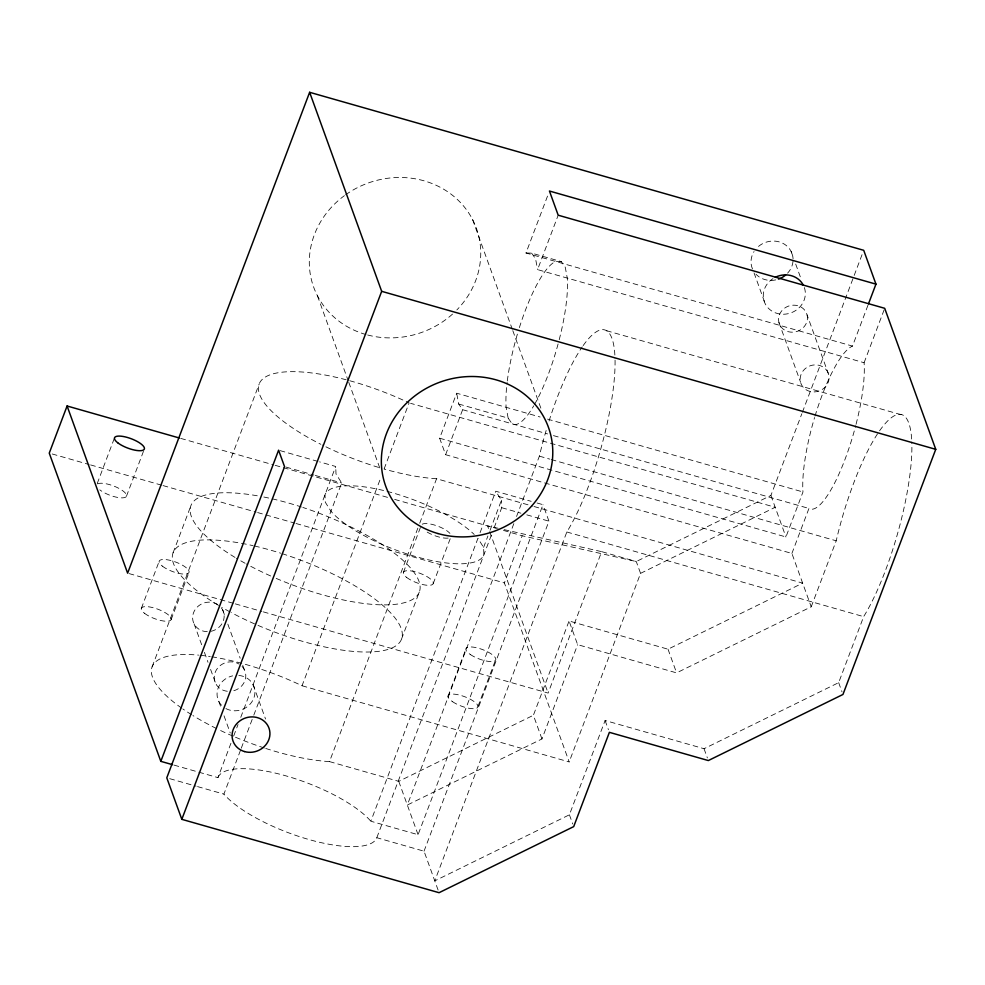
<?xml version="1.0" encoding="UTF-8"?>
<svg xmlns="http://www.w3.org/2000/svg" width="985" height="985" viewBox="0 0 985 985"><rect width="100%" height="100%" fill="white"/><g stroke="black" fill="none" stroke-linecap="round" stroke-linejoin="round"><path stroke-width="0.74" stroke-dasharray="4.92 3.69" d="M97.244 483.487L114.543 437.771M126.486 496.181L144.327 449.037M141.372 608.311L159.213 561.167M173.089 552.782L190.942 505.637M152.121 666.845L259.19 383.99M171.156 619.577L188.997 572.433M174 765.099L217.931 777.633L231.524 741.73M233.691 735.992L238.038 724.504M240.759 717.326L335.713 466.484L319.596 461.879M438.103 890.071L424.03 851.188L376.812 837.718A84.932 26.62 20.7 0 1 308.896 839.515A84.932 26.62 20.7 0 1 223.903 794.119L240.746 749.597M241.288 748.169L253.256 716.575M253.798 715.147L341.672 482.958L335.996 473.945L335.713 466.484M211.763 656.786A116.784 36.593 20.7 0 1 302.038 685.757L380.85 477.565M384.113 468.946L409.107 402.89A116.784 36.593 20.7 0 0 267.698 375.79A116.784 36.593 20.7 0 0 320.815 444.297M533.993 506.512L802.652 583.132L668.015 649.201L569.071 620.981L577.641 644.658L676.584 672.878L811.221 606.797L791.903 553.447L445.614 454.701L439.642 438.214L456.671 393.212L540.112 417.012M265.753 748.465A116.784 36.593 20.7 0 0 329.495 761.602L419.167 524.685M419.721 523.244L436.564 478.735L532.516 506.093M445.614 454.701L462.642 409.698L458.69 404.022L456.671 393.212M403.419 572.371L421.26 525.227M867.957 305.264L852.493 346.104L525.99 252.997L548.374 193.848M856.051 424.313A84.932 20.944 -74.1 0 0 864.091 362.726L537.588 269.619L558.187 215.198M401.486 639.166L419.327 592.022A122.091 38.255 20.7 0 0 302.838 507.447M433.203 583.637L451.056 536.493M537.084 503.003L542.981 504.689L418.071 834.701L370.84 821.231L477.922 538.364L483.598 547.377L483.881 554.851A84.932 26.62 20.7 0 1 415.965 556.648A84.932 26.62 20.7 0 1 330.972 511.252L325.296 502.239L325.001 494.765A84.932 26.62 20.7 0 1 385.591 490.998M480.077 532.651L495.763 491.232L531.174 501.328M483.598 547.377L487.92 535.951M490.087 530.238L501.439 500.232L495.763 491.232M376.812 837.718L491.453 534.855M494.162 527.714L501.722 507.706L501.439 500.232M447.978 696.407L465.831 649.263M513.838 523.638L407.322 805.028L541.959 738.947L577.641 644.658M516.559 516.46L539.374 456.154A116.784 28.799 -74.1 0 1 546.823 428.216M302.038 685.757L569.182 761.934L504.382 582.923L522.222 535.778L636.273 561.524L770.91 495.455L801.839 413.737M477.971 706.405L495.824 659.261M424.03 851.188L548.953 521.176L542.981 504.689M615.059 360.19A116.784 28.799 -74.1 0 1 566.831 531.998L434.779 880.861L569.404 814.792L605.098 720.503L704.041 748.711L838.666 682.642L863.648 616.635A116.784 28.799 -74.1 0 0 911.802 442.006M541.959 738.947L533.39 715.27L569.071 620.981M263.352 611.882L548.116 693.083L601.65 551.649L636.273 561.524L640.558 573.356L569.182 761.934M802.381 412.296L863.155 251.741M439.642 438.214L785.944 536.96L802.972 491.971A84.932 20.944 -74.1 0 1 814.583 417.517M791.903 553.447L808.944 508.445A84.932 20.944 -74.1 0 0 855.682 425.742M864.091 362.726L884.702 308.305M811.221 606.797L836.203 540.802A116.784 28.799 -74.1 0 1 881.637 427.97A116.784 28.799 -74.1 0 1 911.741 440.64M640.558 573.356L775.195 507.287L410.585 403.321M329.495 761.602L398.753 781.351L533.39 715.27M525.99 252.997L531.617 253.133L561.302 261.604L565.267 267.28L567.274 278.09A84.932 20.944 -74.1 0 1 558.483 342.546M561.302 261.604L555.675 261.456A84.932 20.944 -74.1 0 0 519.046 328.67M498.102 528.268L487.6 525.904L489.163 530.226M504.098 529.622L601.65 551.649M606.551 330.701L903.38 415.35M547.5 419.117L802.972 491.971M458.69 404.022L508.161 418.132L512.114 423.809A84.932 20.944 -74.1 0 0 533.747 405.795M462.642 409.698L547.562 433.917M553.459 435.604L808.944 508.445M539.374 456.154L549.716 459.108M551.194 459.527L836.203 540.802M501.722 507.706L520.905 513.185M526.815 514.86L548.953 521.176M566.831 531.998L863.648 616.635M280.06 450.613L318.143 461.473M286.032 467.087L313.858 475.029M315.323 475.447L341.672 482.958M180.698 438.387L273.658 464.895M275.135 465.314L388.743 497.708M394.64 499.395L496.255 528.366M503.47 530.423L522.222 535.778M52.205 453.974L89.142 464.514M90.62 464.932L161.552 485.162M163.03 485.58L256.125 512.126M257.602 512.545L294.552 523.084M296.029 523.503L504.382 582.923M129.084 573.59L233.851 603.46M235.316 603.879L261.875 611.463M169.715 778.667L196.077 786.178M197.542 786.596L223.903 794.119M531.617 253.133L535.581 258.809L537.588 269.619M791.103 251.384L793.651 258.439M795.695 264.078L800.793 278.176M807.097 314.966A14.59 13.371 -19.9 0 1 788.751 331.81A14.59 13.371 -19.9 0 1 783.186 309.302A14.59 13.371 -19.9 0 1 807.097 314.966L828.717 374.669A14.59 13.371 -19.9 0 1 810.359 391.525A14.59 13.371 -19.9 0 1 804.807 369.006A14.59 13.371 -19.9 0 1 828.717 374.669M778.926 322.427L800.534 382.131M754.042 272.894L765.271 303.909M770.91 495.455L785.944 536.96M838.666 682.642L842.003 691.852M668.015 649.201L676.584 672.878M704.041 748.711L707.378 757.921M472.603 219.606L512.286 329.212M512.803 330.652L542.045 411.422M605.098 720.503L608.434 729.7M489.68 531.666L548.116 693.083M569.404 814.792L572.741 823.989M317.429 295.759L348.234 380.85M348.764 382.291L380.604 470.264M398.753 781.351L418.071 834.701M253.12 684.686L265.556 719.038M222.684 609.887L225.257 617.004M227.83 624.108L240.18 658.226M242.753 665.331L244.292 669.603M194.119 623.911L201.839 645.237M204.412 652.341L208.02 662.289M210.593 669.406L215.74 683.615M218.842 701.505L221.44 708.658M224.026 715.812L230.244 733M508.161 418.132L506.142 407.322A84.932 20.944 -74.1 0 1 507.127 382.439M815.014 416.113A84.932 20.944 -74.1 0 1 852.493 346.104M558.089 343.974A84.932 20.944 -74.1 0 1 534.412 404.638M507.3 380.986A84.932 20.944 -74.1 0 1 518.184 331.465M217.931 777.633A84.932 26.62 20.7 0 1 285.847 775.835A84.932 26.62 20.7 0 1 370.84 821.231M387.056 491.367A84.932 26.62 20.7 0 1 474.216 534.473M242.076 666.476A15.92 14.603 -19.9 0 1 232.792 690.978M227.326 691.273A15.92 14.603 -19.9 0 1 215.419 671.77A15.92 14.603 -19.9 0 1 239.023 664.038M238.801 675.451A19.109 17.521 -19.9 0 1 253.576 698.722A19.109 17.521 -19.9 0 1 225.171 708.166M221.514 705.248A19.109 17.521 -19.9 0 1 232.645 675.858M264.312 747.997A116.784 36.593 20.7 0 1 234.344 736.731M232.94 736.14A116.784 36.593 20.7 0 1 217.882 729.22M216.503 728.543A116.784 36.593 20.7 0 1 192.937 715.553M191.619 714.741A116.784 36.593 20.7 0 1 182.841 708.941M181.659 708.116A116.784 36.593 20.7 0 1 198.625 655.124M200.029 655.259A116.784 36.593 20.7 0 1 210.261 656.552M436.564 478.735A116.784 36.593 20.7 0 1 384.273 469.082M378.585 467.407A116.784 36.593 20.7 0 1 322.193 444.986M583.157 345.587A116.784 28.799 -74.1 0 1 615.022 358.762M549.051 420.989A116.784 28.799 -74.1 0 1 582.258 346.868M804.351 287.558A21.227 19.466 -19.9 0 1 792.408 312.282A21.227 19.466 -19.9 0 1 765.677 304.661A21.227 19.466 -19.9 0 1 772.954 278.607M758.487 246.422A21.227 19.466 -19.9 0 1 780.477 242.285A21.227 19.466 -19.9 0 1 793.073 258.735M793.024 261.296A21.227 19.466 -19.9 0 1 787.606 273.165M775.774 279.888A21.227 19.466 -19.9 0 1 755.987 274.236M752.478 268.93A21.227 19.466 -19.9 0 1 754.042 251.52M221.293 607.745A15.92 14.603 -19.9 0 1 211.64 631.163A15.92 14.603 -19.9 0 1 192.937 614.763A15.92 14.603 -19.9 0 1 217.414 604.334M97.663 483.894A15.92 4.987 20.7 0 1 119.481 488.695A15.92 4.987 20.7 0 1 122.793 497.844A15.92 4.987 20.7 0 1 99.817 489.865M282.104 553.656A122.091 38.255 20.7 0 1 399.184 642.996A122.091 38.255 20.7 0 1 231.167 612.535M229.85 611.833A122.091 38.255 20.7 0 1 222.191 607.548M218.547 605.406A122.091 38.255 20.7 0 1 173.951 550.972A122.091 38.255 20.7 0 1 253.108 545.678M254.549 546.01A122.091 38.255 20.7 0 1 280.676 553.188M419.327 592.022A122.091 38.255 20.7 0 1 276.194 578.404M270.666 575.979A122.091 38.255 20.7 0 1 246.385 563.974M245.093 563.26A122.091 38.255 20.7 0 1 236.388 558.261M234.996 557.412A122.091 38.255 20.7 0 1 258.07 495.923M263.832 497.019A122.091 38.255 20.7 0 1 301.398 506.967M448.175 538.081A15.92 4.987 20.7 0 1 427.194 532.097M422.22 524.217A15.92 4.987 20.7 0 1 435.949 525.497A15.92 4.987 20.7 0 1 449.936 533.402M345.637 194.784A86.52 79.342 -19.9 0 1 460.044 202.122A86.52 79.342 -19.9 0 1 456.843 309.955M452.546 314.08A86.52 79.342 -19.9 0 1 367.331 334.912M365.94 334.531A86.52 79.342 -19.9 0 1 310.164 273.461A86.52 79.342 -19.9 0 1 344.418 195.658M406.534 577.333A15.92 4.987 20.7 0 0 432.243 584.659A15.92 4.987 20.7 0 0 416.15 572.039A15.92 4.987 20.7 0 0 406.534 577.333M144.487 613.261A15.92 4.987 20.7 0 0 170.196 620.587A15.92 4.987 20.7 0 0 154.103 607.967A15.92 4.987 20.7 0 0 144.487 613.261M452.484 701.652A15.92 4.987 20.7 0 0 477.503 707.612A15.92 4.987 20.7 0 0 458.948 694.942A15.92 4.987 20.7 0 0 452.484 701.652M470.325 654.508A15.92 4.987 20.7 0 0 495.344 660.467A15.92 4.987 20.7 0 0 476.802 647.798A15.92 4.987 20.7 0 0 470.325 654.508M162.34 566.116A15.92 4.987 20.7 0 0 188.036 573.442A15.92 4.987 20.7 0 0 171.944 560.822A15.92 4.987 20.7 0 0 162.34 566.116"/><path stroke-width="1.48" d="M179.233 437.968L67.091 405.992L49.25 453.137L160.814 761.343L172.535 764.68M868.487 303.848L875.948 284.136L863.71 250.301L309.635 92.307L127.619 573.171L67.091 405.992M160.814 761.343L278.595 450.194L284.567 466.681L166.785 777.83L181.819 819.335L439.064 892.693L573.689 826.624L609.383 732.335L708.326 760.555L842.951 694.474L935.75 449.332L884.702 308.305L558.187 215.198L549.445 191.028L875.948 284.136M181.819 819.335L381.675 291.326L309.635 92.307M381.675 291.326L935.75 449.332M775.367 277.241A21.227 19.466 -19.9 0 1 803.341 285.219M785.624 275.049A21.227 19.466 -19.9 0 1 778.446 279.124M244.588 751.58A19.109 17.521 -19.9 0 0 269.644 730.525A19.109 17.521 -19.9 0 0 238.801 721.722A19.109 17.521 -19.9 0 0 244.588 751.58M437.98 533.55A86.52 79.342 -19.9 0 0 551.44 438.202A86.52 79.342 -19.9 0 0 411.779 398.371A86.52 79.342 -19.9 0 0 437.98 533.55M117.671 442.721A15.92 4.987 20.7 0 0 143.367 450.046A15.92 4.987 20.7 0 0 127.274 437.426A15.92 4.987 20.7 0 0 117.671 442.721"/></g></svg>
